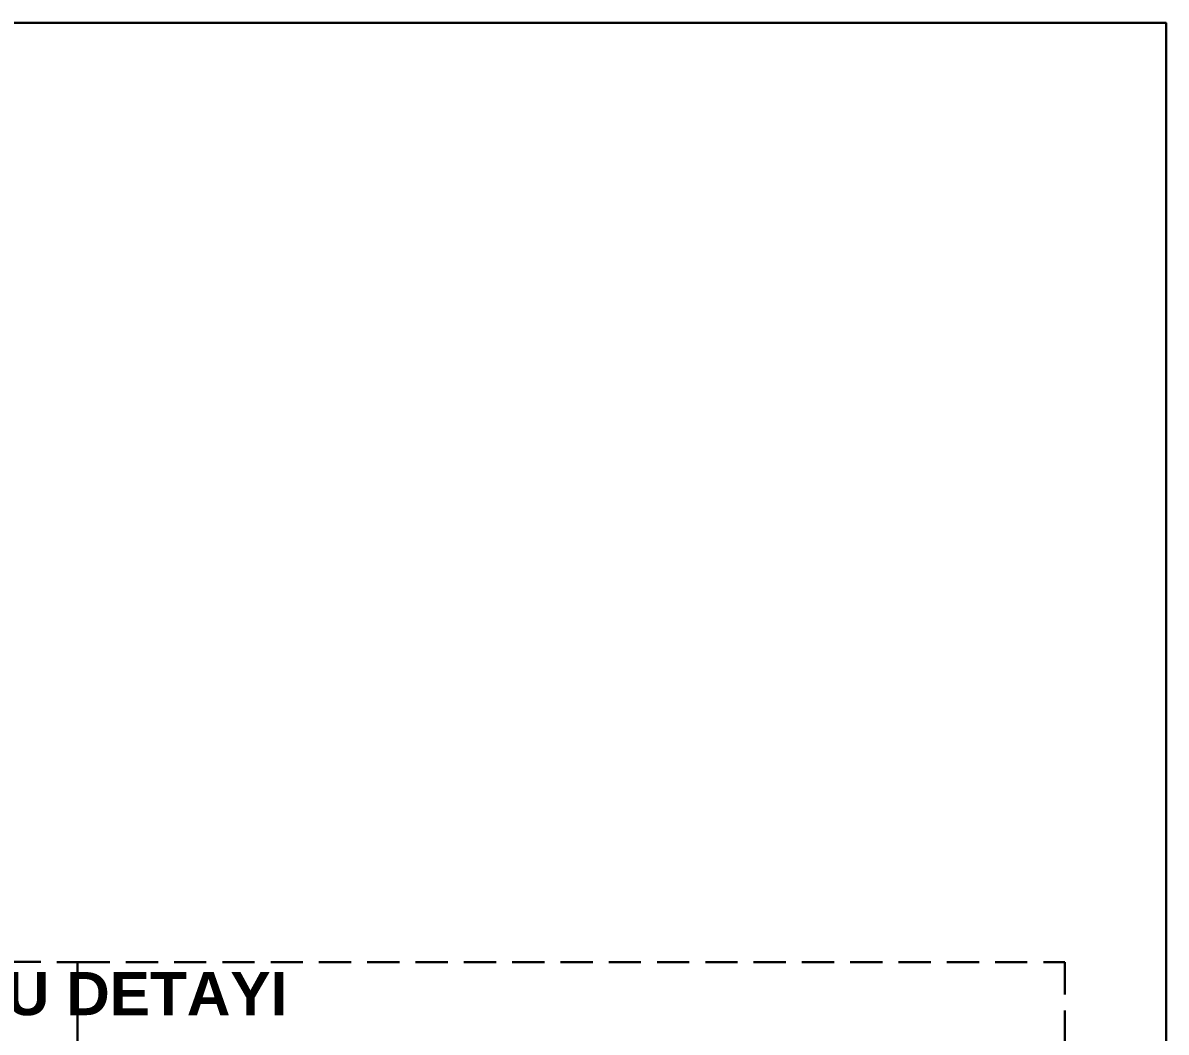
# Model space of a CAD drawing. Header units: metres. Extents: x 665631 to 671054, y 4275967 to 4279024.
# Drawn here: x 667866.7 to 668317.7, y 4276700 to 4277098.3 of the extents above; entities that cross this region are included whole.
import ezdxf

# ---------------------------------------------------------------- set-up
doc = ezdxf.new("R2010")
doc.units = ezdxf.units.M
doc.linetypes.add('DASHED', pattern=[19.05, 12.7, -6.35])
doc.layers.get('0').update_dxf_attribs({"color": 5, "lineweight": 0})
doc.styles.add('SLDTEXTSTYLE0', font='arial.ttf')

msp = doc.modelspace()

# ---------------------------------------------------------------- linework, layer by layer
at = {"color": 240, "linetype": 'DASHED', "lineweight": 30, "true_color": 0xed1f24}
for p, q in [((667888.27, 4276727.56), (668277.69, 4276727.56)), ((668277.69, 4276727.56), (668277.69, 4276079.41))]:
    msp.add_line(p, q, dxfattribs=at)
at = {"color": 7, "lineweight": 30}
msp.add_lwpolyline([(666812.72, 4277098.31), (668317.68, 4277098.31), (668317.68, 4275967.09), (666812.72, 4275967.09)], close=True, dxfattribs=at)
at = {"color": 254, "linetype": 'DASHED', "lineweight": 30, "true_color": 0xcecce6}
msp.add_lwpolyline([(667518.2, 4276729.37), (667518.2, 4276729.96), (667888.27, 4276727.56), (667888.27, 4276076.12), (667518.2, 4276072.75)], dxfattribs=at)

# ---------------------------------------------------------------- texts
at = {"color": 2, "linetype": 'Continuous', "lineweight": 0, "insert": (668087.23, 4276723.69), "char_height": 17.0254, "width": 577.25, "attachment_point": 3, "style": 'SLDTEXTSTYLE0'}
msp.add_mtext('\\pxqc;{\\fArial|b1|i0|c162|p34;AG DAĞITIM PANOSU DETAYI}', dxfattribs=at)

doc.saveas('drawing.dxf')
